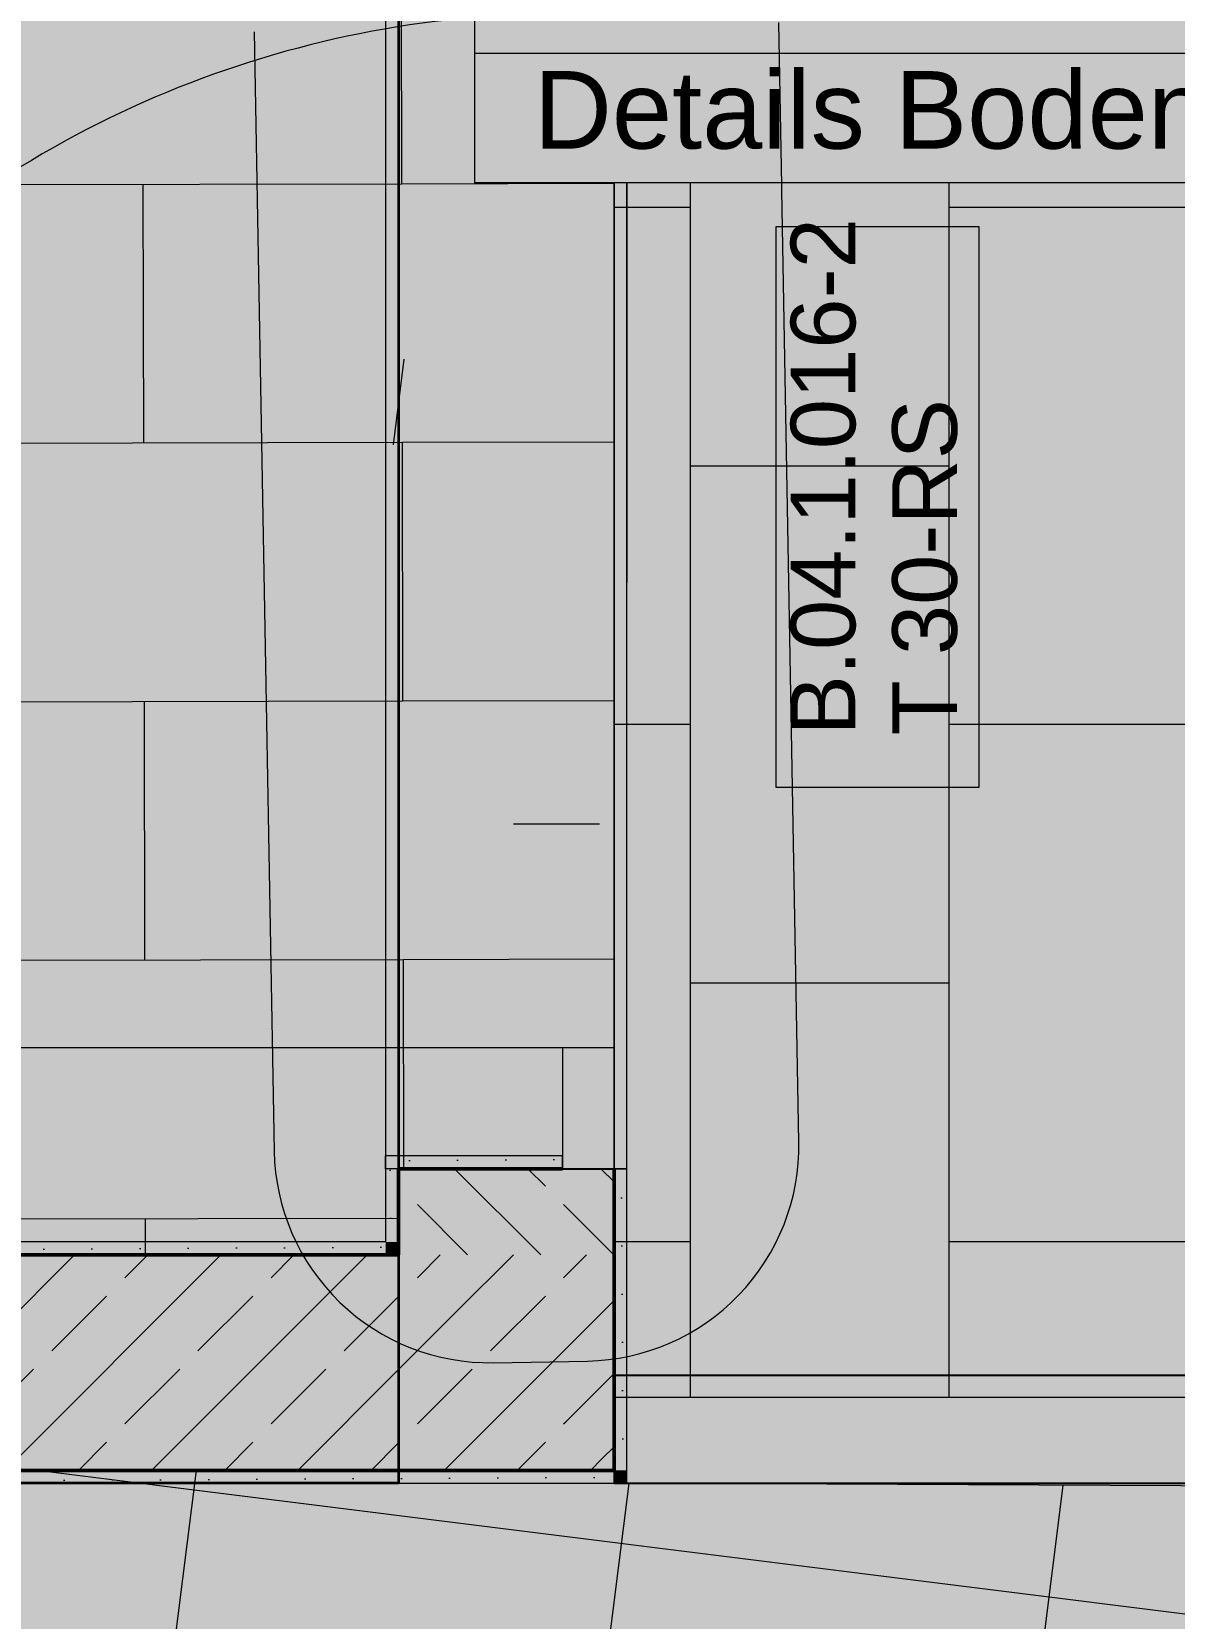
# Model space of a CAD drawing. Header units: metres. Extents: x -22.4 to 53.1, y 133.6 to 157.9.
# Drawn here: x 30.343 to 31.668, y 137.618 to 139.459 of the extents above; entities that cross this region are included whole.
import ezdxf

# ---------------------------------------------------------------- set-up
doc = ezdxf.new("R2010")
doc.units = ezdxf.units.M
doc.header["$MEASUREMENT"] = 0
for name, pattern in [('Punktlinie', [0.0035, 0, -0.0035]), ('Strich-Doppel-Punktlinie', [0.006000000000000002, 0.004, -0.0005, 0.00025, -0.0005, 0.00025, -0.0005]), ('Strichlinie-über-Schnitt', [0.0023, 0.0008, -0.0015]), ('Strichpunktlinie', [0.00670277762413025, 0.00352777767181396, -0.00176388883590699, 0, -0.0014111111164093]), ('Wipeout_Contour', [1, 0, -1])]:
    doc.linetypes.add(name, pattern=pattern)
for name, color, linetype in [('00  Raster', 7, 'Continuous'), ('10  Treppen + Rampen', 7, 'Continuous'), ('10  Wand Massiv', 7, 'Continuous'), ('10  Wand Massiv_Schnittschraffur', 7, 'Continuous'), ('10  Wand Massiv_Tür', 7, 'Continuous'), ('20  Boden Aufbauten', 7, 'Continuous'), ('20  Boden Aufbauten_Deckschraffur', 7, 'Continuous'), ('20  Bodenspiegel + Einbauten', 7, 'Continuous'), ('20  Wand Leichtbau', 7, 'Continuous'), ('20  Wand Leichtbau_Schnittschraffur', 7, 'Continuous'), ('Neubau_10  Treppen + Rampen', 7, 'Continuous'), ('Neubau_20  Boden Aufbauten', 7, 'Continuous'), ('Neubau_20  Boden Aufbauten_Deckschraffur', 7, 'Continuous'), ('Neubau_20  Bodenschott', 7, 'Continuous'), ('Neubau_20  Bodenschott_Deckschraffur', 7, 'Continuous'), ('Neubau_50  NUF - Raumstempel', 7, 'Continuous')]:
    doc.layers.add(name, color=color, linetype=linetype)
doc.styles.add('ERSTELLTER_STIL_1', font='')
doc.styles.get('ERSTELLTER_STIL_1').set_extended_font_data('Arial')
pattern_1 = [(26.86748973909858, (-110.1079421504027, 75.26466369909193), (-0.01129821551739186, 0.02230135256262647), [0, -0.025])]
pattern_2 = [(44.99999999999709, (-110.1079421504027, 75.26466369909193), (-0.0848528137423814, 0.08485281374239), []), (44.99999999999709, (-110.1503685572739, 75.30709010596313), (-0.0848528137423814, 0.08485281374239), [0.09, -0.03])]

# ---------------------------------------------------------------- blocks, each defined once
blk = doc.blocks.new('*X3', base_point=(-23.42889795235969, 120.7796100173605))
at = {"layer": '20  Boden Aufbauten_Deckschraffur', "color": 254, "linetype": 'Continuous', "lineweight": 18, "ltscale": 1000, "true_color": 0xdfdfdf}
for p, q in [((31.10689883201394, 140.1554559477376), (31.10689883201394, 139.2554559477376)), ((31.10689883201393, 140.1554559477376), (31.10689883201393, 139.2554559477376)), ((31.40689883201393, 140.1554559477376), (31.40689883201393, 139.2554559477376)), ((31.01842866469895, 139.2554559477376), (31.10689883201392, 139.2554559477376)), ((31.10689883201392, 139.2554559477376), (31.10689883201392, 138.3554559477376)), ((31.40689883201393, 139.2554559477376), (31.40689883201393, 138.3554559477376)), ((31.40689883201393, 139.2554559477376), (31.40689883201393, 138.3554559477376)), ((31.40689883201393, 139.2554559477376), (31.70689883201393, 139.2554559477376)), ((31.10689883201392, 138.9554559477376), (31.40689883201393, 138.9554559477376)), ((31.01842866469895, 138.6554559477376), (31.10689883201393, 138.6554559477376)), ((31.40689883201393, 138.6554559477376), (31.70689883201392, 138.6554559477376)), ((31.10689883201393, 138.3554559477376), (31.10689883201393, 137.8749075574786)), ((31.10689883201393, 138.3554559477376), (31.10689883201393, 137.8749075574786)), ((31.10689883201393, 138.3554559477376), (31.40689883201393, 138.3554559477376)), ((31.40689883201393, 138.3554559477376), (31.40689883201393, 137.8749075574786)), ((31.01842866469895, 138.0554559477376), (31.10689883201393, 138.0554559477376)), ((31.40689883201393, 138.0554559477376), (31.70689883201393, 138.0554559477376))]:
    blk.add_line(p, q, dxfattribs=at)
blk = doc.blocks.new('*X23', base_point=(-23.42889795235969, 120.7796100173605))
at = {"layer": '20  Boden Aufbauten_Deckschraffur', "color": 254, "linetype": 'Continuous', "lineweight": 18, "ltscale": 1000, "true_color": 0xdfdfdf}
for p, q in [((30.77223356594473, 139.2826452189294), (30.77159635008785, 139.5826445421885)), ((29.87223559616726, 139.2807335713588), (30.77223356594474, 139.2826452189294)), ((30.47287145854245, 138.9820086798134), (30.47223424268557, 139.2820080030725)), ((30.77223356594473, 139.2826452189294), (31.01842897325659, 139.2831681521671)), ((30.77223356594473, 139.2826452189294), (31.01842897325659, 139.2831681521671)), ((29.87287281202414, 138.9807342480996), (30.77287078180162, 138.9826458956702)), ((29.87287281202414, 138.9807342480996), (30.77287078180161, 138.9826458956702)), ((30.77287078180161, 138.9826458956702), (31.01842896686133, 138.9831674754112)), ((30.7735079976585, 138.6826465724111), (30.77287078180161, 138.9826458956702)), ((29.87351002788102, 138.6807349248404), (30.7735079976585, 138.6826465724111)), ((30.47414589025622, 138.382010033295), (30.47350867439934, 138.6820093565542)), ((30.7735079976585, 138.6826465724111), (31.01842896046606, 138.6831667986552)), ((30.77350799765849, 138.6826465724111), (31.01842896046606, 138.6831667986552)), ((29.87414724373791, 138.3807356015813), (30.77414521351538, 138.3826472491519)), ((29.87414724373791, 138.3807356015813), (30.77414521351538, 138.3826472491519)), ((30.77414521351537, 138.3826472491519), (31.0184289540708, 138.3831661218993)), ((30.77466080588711, 138.1399078996398), (30.77414521351537, 138.3826472491519)), ((29.8747844595948, 138.0807362783221), (30.76842891010808, 138.0826344306516)), ((30.47487253502434, 138.0399078455771), (30.4747831061131, 138.0820107100359))]:
    blk.add_line(p, q, dxfattribs=at)

msp = doc.modelspace()

# ---------------------------------------------------------------- hatches: boundary and pattern name
at = {"layer": '10  Wand Massiv_Schnittschraffur', "linetype": 'Continuous', "lineweight": 0, "true_color": 0xffffff}
for points in [[(31.01842893325753, 138.139907820706), (31.01842893325753, 138.279907820706), (30.95842893325753, 138.279907820706), (30.95842893325753, 138.139907820706)], [(30.75342893325754, 138.154907820706), (30.75342893325754, 138.139907820706), (30.76842893325753, 138.139907820706), (30.95842893325753, 138.139907820706), (30.95842893325755, 138.154907820706)], [(30.76842893349161, 138.1399078194741), (30.75342893433782, 138.1399078203962), (30.75342893477873, 138.0549078202078), (30.7684289367079, 138.0549078277606)], [(30.7684289307137, 138.1399078196903), (30.76842893047851, 138.0399078216161), (31.01842894595834, 138.0399078279121), (31.018428940858, 138.1399078096936), (30.95842893490564, 138.1399078211823)], [(31.01842891863656, 138.1399078059617), (31.01842893339548, 137.7899078206608), (31.03342894342982, 137.7899078317055), (31.03342892867087, 138.1399078170064)], [(30.75342893325748, 138.054907820706), (29.90790611197471, 138.054907820706), (29.90790611197469, 138.039907820706), (30.75342893325748, 138.039907820706)], [(30.76842893321779, 138.0549078206859), (30.75342893323787, 138.0549078206461), (30.76842893325758, 138.039907820706)], [(30.75342893324771, 138.054907820676), (30.75342893328744, 138.0399078206962), (30.76842893326733, 138.0399078207359)], [(30.7684289332575, 138.039907820706), (29.90790611197469, 138.039907820706), (29.90790611197469, 137.789907820706), (30.76842893325746, 137.789907820706)], [(31.01842893259473, 138.0399078203702), (30.7684289329305, 138.0399078197074), (31.01842893325753, 137.789907820706)], [(30.768428933094, 138.0399078202067), (30.76842893375678, 137.7899078205425), (31.018428933421, 137.7899078212052)], [(29.9179850821737, 137.7899078229067), (29.91610487510112, 137.7749078286678), (31.01842893309981, 137.7749078202245), (31.01842893533482, 137.789907817641)], [(31.03342893321778, 137.7899078206858), (31.01842893323789, 137.7899078206461), (31.03342893325754, 137.7749078207059)], [(31.01842893324767, 137.7899078206761), (31.01842893328742, 137.7749078206962), (31.03342893326728, 137.774907820736)]]:
    msp.add_hatch(color=7, dxfattribs=at).paths.add_polyline_path(points)
at = {"layer": '10  Wand Massiv_Schnittschraffur', "linetype": 'Continuous', "lineweight": 13, "true_color": 0x000100}
h = msp.add_hatch(dxfattribs=at)
h.set_pattern_fill('Gips_0001', color=98, style=0, pattern_type=2)
h.set_pattern_definition(pattern_1)
h.paths.add_polyline_path([(30.75342893325754, 138.154907820706), (30.75342893325754, 138.139907820706), (30.76842893325753, 138.139907820706), (30.95842893325753, 138.139907820706), (30.95842893325755, 138.154907820706)])
h = msp.add_hatch(dxfattribs=at)
h.set_pattern_fill('Gips_0001', color=98, style=0, pattern_type=2)
h.set_pattern_definition(pattern_1)
h.paths.add_polyline_path([(30.76842893349161, 138.1399078194741), (30.75342893433782, 138.1399078203962), (30.75342893477873, 138.0549078202078), (30.7684289367079, 138.0549078277606)])
h = msp.add_hatch(dxfattribs=at)
h.set_pattern_fill('Beton__Stahlbeton_0001', color=98, style=0, pattern_type=2)
h.set_pattern_definition([(314.999999999997, (-110.1079421504027, 75.26466369909193), (0.08485281374239012, 0.08485281374238128), []), (314.999999999997, (-110.0655157435315, 75.30709010596311), (0.08485281374239012, 0.08485281374238128), [0.09, -0.03])])
h.paths.add_polyline_path([(30.7684289307137, 138.1399078196903), (30.76842893047851, 138.0399078216161), (31.01842894595834, 138.0399078279121), (31.018428940858, 138.1399078096936), (30.95842893490564, 138.1399078211823)])
h = msp.add_hatch(dxfattribs=at)
h.set_pattern_fill('Gips_0001', color=98, style=0, pattern_type=2)
h.set_pattern_definition(pattern_1)
h.paths.add_polyline_path([(31.01842891863656, 138.1399078059617), (31.01842893339548, 137.7899078206608), (31.03342894342982, 137.7899078317055), (31.03342892867087, 138.1399078170064)])
h = msp.add_hatch(dxfattribs=at)
h.set_pattern_fill('Gips_0001', color=98, style=0, pattern_type=2)
h.set_pattern_definition(pattern_1)
h.paths.add_polyline_path([(30.75342893325748, 138.054907820706), (29.90790611197471, 138.054907820706), (29.90790611197469, 138.039907820706), (30.75342893325748, 138.039907820706)])
h = msp.add_hatch(dxfattribs=at)
h.set_pattern_fill('Gips_0001', color=98, style=0, pattern_type=2)
h.set_pattern_definition(pattern_1)
h.paths.add_polyline_path([(30.76842893321779, 138.0549078206859), (30.75342893323787, 138.0549078206461), (30.76842893325758, 138.039907820706)])
h = msp.add_hatch(dxfattribs=at)
h.set_pattern_fill('Gips_0001', color=98, style=0, pattern_type=2)
h.set_pattern_definition(pattern_1)
h.paths.add_polyline_path([(30.75342893324771, 138.054907820676), (30.75342893328744, 138.0399078206962), (30.76842893326733, 138.0399078207359)])
h = msp.add_hatch(dxfattribs=at)
h.set_pattern_fill('Beton__Stahlbeton_0001', color=98, style=0, pattern_type=2)
h.set_pattern_definition(pattern_2)
h.paths.add_polyline_path([(30.7684289332575, 138.039907820706), (29.90790611197469, 138.039907820706), (29.90790611197469, 137.789907820706), (30.76842893325746, 137.789907820706)])
h = msp.add_hatch(dxfattribs=at)
h.set_pattern_fill('Beton__Stahlbeton_0001', color=98, style=0, pattern_type=2)
h.set_pattern_definition(pattern_2)
h.paths.add_polyline_path([(31.01842893259473, 138.0399078203702), (30.7684289329305, 138.0399078197074), (31.01842893325753, 137.789907820706)])
h = msp.add_hatch(dxfattribs=at)
h.set_pattern_fill('Beton__Stahlbeton_0001', color=98, style=0, pattern_type=2)
h.set_pattern_definition(pattern_2)
h.paths.add_polyline_path([(30.768428933094, 138.0399078202067), (30.76842893375678, 137.7899078205425), (31.018428933421, 137.7899078212052)])
h = msp.add_hatch(dxfattribs=at)
h.set_pattern_fill('Gips_0001', color=98, style=0, pattern_type=2)
h.set_pattern_definition(pattern_1)
h.paths.add_polyline_path([(29.9179850821737, 137.7899078229067), (29.91610487510112, 137.7749078286678), (31.01842893309981, 137.7749078202245), (31.01842893533482, 137.789907817641)])
h = msp.add_hatch(dxfattribs=at)
h.set_pattern_fill('Gips_0001', color=98, style=0, pattern_type=2)
h.set_pattern_definition(pattern_1)
h.paths.add_polyline_path([(31.03342893321778, 137.7899078206858), (31.01842893323789, 137.7899078206461), (31.03342893325754, 137.7749078207059)])
h = msp.add_hatch(dxfattribs=at)
h.set_pattern_fill('Gips_0001', color=98, style=0, pattern_type=2)
h.set_pattern_definition(pattern_1)
h.paths.add_polyline_path([(31.01842893324767, 137.7899078206761), (31.01842893328742, 137.7749078206962), (31.03342893326728, 137.774907820736)])
at = {"layer": '20  Boden Aufbauten_Deckschraffur', "linetype": 'Continuous', "lineweight": 0, "true_color": 0xffffff}
for points in [[(29.05342892743369, 143.5399078173662), (28.81842893069484, 143.5399078212341), (28.81842893325766, 139.5398615320083), (28.56842893325765, 139.5398615320083), (28.56842909149799, 138.039907818497), (30.76842892241893, 138.039907849747), (30.76842889360583, 138.1399079025102), (31.01842894888515, 138.1399077873599), (31.01842898043503, 139.6199078034315), (30.76842889724287, 139.6199078064296), (30.76842891332763, 143.5399077819484), (30.53342891658878, 143.5399077858163), (30.53342891958679, 143.7899077981064), (29.0534289304317, 143.7899078296563)], [(31.01842866469895, 138.1399075749522), (31.01842866469895, 137.8749075574786), (33.15561037275863, 137.8749075574786), (33.15561037275863, 140.6399077397969), (32.91842878998095, 140.6399077397969), (32.72842877745275, 140.6399077397969), (32.72842877745275, 140.7399077463907), (31.66842870755859, 140.7399077463907), (31.66842870755859, 140.6399077397969), (31.01842866469895, 140.6399077397969), (31.01842866469895, 139.6199076725403)]]:
    msp.add_hatch(color=7, dxfattribs=at).paths.add_polyline_path(points)
at = {"layer": '20  Wand Leichtbau_Schnittschraffur', "linetype": 'Continuous', "lineweight": 18}
msp.add_hatch(color=9, dxfattribs=at).paths.add_polyline_path([(31.01842922209742, 137.8999079335584), (31.01842922209742, 137.7749082057627), (33.15561000790508, 137.7749082057627), (33.15561000790508, 137.8999079335584)])
at = {"layer": 'Neubau_20  Boden Aufbauten_Deckschraffur', "linetype": 'Continuous', "lineweight": 0, "true_color": 0xffffff}
msp.add_hatch(color=7, dxfattribs=at).paths.add_polyline_path([(29.5986962430932, 133.7291015977787), (33.15561026047615, 133.7291015977787), (33.15561026047615, 137.7650557107402), (31.01842865270589, 137.7749079149603), (31.01842865270589, 137.7899080630265), (30.10770885032046, 137.7899080630265)])
at = {"layer": 'Neubau_20  Boden Aufbauten_Deckschraffur', "linetype": 'Continuous', "lineweight": 18}
h = msp.add_hatch(dxfattribs=at)
h.set_pattern_fill('Verband__Quadrat__50x50__4D', color=6, style=0, pattern_type=2)
h.set_pattern_definition([(352.8553686991814, (32.26510058132664, 131.5027883008262), (0.06218721458678545, 0.4961176779171824), []), (82.85536869918162, (32.26510058132664, 131.5027883008262), (-0.4961176779171826, 0.06218721458678372), [])])
h.paths.add_polyline_path([(29.5986962430932, 133.7291015977787), (33.15561026047615, 133.7291015977787), (33.15561026047615, 137.7650557107402), (31.01842865270589, 137.7749079149603), (31.01842865270589, 137.7899080630265), (30.10770885032046, 137.7899080630265)])
at = {"layer": 'Neubau_20  Bodenschott_Deckschraffur', "linetype": 'Continuous', "lineweight": 0, "true_color": 0xbf0000}
for points in [[(30.75342893343267, 139.6199078067736), (30.75342892979567, 138.1399079028542), (30.76842892979566, 138.1399079028174), (30.76842893343269, 139.6199078067368)], [(31.01842892979565, 138.139907902203), (31.0184289334327, 139.6199078061224), (30.76842893343269, 139.6199078067368), (30.76842892979566, 138.1399079028174)], [(31.03342892979566, 138.1399079021661), (31.03342893343268, 139.6199078060856), (31.0184289334327, 139.6199078061224), (31.01842892979565, 138.139907902203)]]:
    msp.add_hatch(color=12, dxfattribs=at).paths.add_polyline_path(points)

# ---------------------------------------------------------------- linework, layer by layer
at = {"layer": '00  Raster', "color": 7, "linetype": 'Strichpunktlinie', "lineweight": 13, "ltscale": 1000}
for p, q in [((30.76842866527037, 138.9890742653656), (30.76842866527037, 155.8899078842804)), ((30.76842866527037, 138.9890742653656), (30.76842866527037, 137.9890736060562)), ((-22.00944329288886, 138.539908058331), (33.15561019016472, 138.539908058331))]:
    msp.add_line(p, q, dxfattribs=at)
at = {"layer": '10  Wand Massiv', "color": 7, "linetype": 'Continuous', "lineweight": 13, "ltscale": 1000}
for p, q in [((30.95842903902153, 138.1549074145462), (30.75342861396701, 138.1549074145462)), ((30.75342861396701, 138.1399081915174), (30.75342861396701, 138.1549074145462)), ((30.95842903902153, 138.1399081915174), (30.95842903902153, 138.1549074145462)), ((31.018429244235, 138.1399081915174), (31.03342929553837, 138.1399081915174))]:
    msp.add_line(p, q, dxfattribs=at)
at = {"layer": '10  Wand Massiv', "color": 7, "linetype": 'Continuous', "lineweight": 50, "ltscale": 1000}
for p, q in [((30.76842866527037, 138.1399081915174), (30.76842866527037, 138.0549081768898)), ((30.76842866527037, 138.1399081915174), (30.95842903902153, 138.1399081915174)), ((31.018429244235, 138.0399081255864), (31.018429244235, 138.1399081915174)), ((30.76842866527037, 138.0399081255864), (30.76842866527037, 138.0549081768898)), ((30.76842866527037, 138.0399081255864), (30.76842866527037, 138.0549081768898)), ((30.76842866527037, 138.0399081255864), (29.90790611967055, 138.0399081255864)), ((31.018429244235, 137.7899075466218), (31.018429244235, 138.0399081255864)), ((31.018429244235, 137.7899075466218), (31.018429244235, 138.0399081255864)), ((29.91798539213388, 137.7899075466218), (30.76842866527037, 137.7899075466218)), ((30.76842866527037, 137.7899075466218), (31.018429244235, 137.7899075466218))]:
    msp.add_line(p, q, dxfattribs=at)
at = {"layer": '10  Wand Massiv', "color": 7, "linetype": 'Continuous', "lineweight": 25, "ltscale": 1000}
msp.add_line((30.95842903902153, 138.1399081915174), (31.018429244235, 138.1399081915174), dxfattribs=at)
at = {"layer": '10  Wand Massiv', "color": 7, "linetype": 'Continuous', "lineweight": 13, "ltscale": 1000, "flags": 128}
msp.add_lwpolyline([(31.44196312197283, 138.5826909148082), (31.44196312197286, 139.2326909148082), (31.20624883625856, 139.2326909148082), (31.20624883625856, 138.5826909148082)], close=True, dxfattribs=at)
for points in [[(30.75342893325754, 138.139907802129), (30.75342893325754, 138.054907820706)], [(31.03342893325749, 137.789907820706), (31.03342893325751, 138.1399078322212)], [(30.75342893325751, 138.054907820706), (29.90790611197471, 138.054907820706)], [(31.03342893325751, 137.774907820706), (31.03342893325749, 137.789907820706)], [(29.91610485025595, 137.774907820706), (31.03342893325749, 137.774907820706)]]:
    msp.add_lwpolyline(points, dxfattribs=at)
at = {"layer": '10  Wand Massiv_Tür', "color": 7, "linetype": 'Strichlinie-über-Schnitt', "lineweight": 13, "ltscale": 1000}
for p, q in [((31.03342929553837, 139.6199080077111), (31.03342929553837, 138.1399081915174)), ((30.75342861396701, 139.6049079564077), (30.75342861396701, 138.1549074145462))]:
    msp.add_line(p, q, dxfattribs=at)
at = {"layer": '10  Wand Massiv_Tür', "color": 7, "linetype": 'Continuous', "lineweight": 18, "ltscale": 1000}
for p, q in [((30.95842903902153, 138.2799081181658), (29.75842907612466, 138.2799081181658)), ((31.018429244235, 138.2799081181658), (30.95842903902153, 138.2799081181658)), ((30.95842903902153, 138.2799081181658), (30.95842903902153, 138.1399081915174)), ((31.018429244235, 138.1399081915174), (31.018429244235, 138.2799081181658)), ((30.95842903902153, 138.1399081915174), (31.018429244235, 138.1399081915174))]:
    msp.add_line(p, q, dxfattribs=at)
at = {"layer": '10  Wand Massiv_Tür', "color": 7, "linetype": 'Continuous', "lineweight": 13, "ltscale": 1000}
for p, q in [((30.75342861396701, 138.1399081915174), (30.75342861396701, 138.1549074145462)), ((30.95842903902153, 138.1549074145462), (30.75342861396701, 138.1549074145462)), ((31.018429244235, 138.1399081915174), (31.03342929553837, 138.1399081915174))]:
    msp.add_line(p, q, dxfattribs=at)
at = {"layer": '10  Wand Massiv_Tür', "color": 7, "linetype": 'Continuous', "lineweight": 25, "ltscale": 1000}
msp.add_line((30.95842903902153, 138.1399081915174), (31.018429244235, 138.1399081915174), dxfattribs=at)
msp.add_line((30.95842903902153, 138.1399081915174), (31.018429244235, 138.1399081915174), dxfattribs=at)
at = {"layer": '10  Wand Massiv_Tür', "color": 7, "linetype": 'Continuous', "lineweight": 13, "ltscale": 1000}
msp.add_arc((30.95842893325753, 138.279907820706), 1.199999999999994, 89.99999999999714, 179.9999999999972, dxfattribs=at)
at = {"layer": '20  Boden Aufbauten', "color": 7, "linetype": 'Continuous', "lineweight": 13, "ltscale": 1000, "flags": 128}
msp.add_lwpolyline([(29.05342892743369, 143.5399078173662), (28.81842893069484, 143.5399078212341), (28.81842893325766, 139.5398615320083), (28.56842893325765, 139.5398615320083), (28.56842909149799, 138.039907818497), (30.76842892241893, 138.039907849747), (30.76842889360583, 138.1399079025102), (31.01842894888515, 138.1399077873599), (31.01842898043503, 139.6199078034315), (30.76842889724287, 139.6199078064296), (30.76842891332763, 143.5399077819484), (30.53342891658878, 143.5399077858163), (30.53342891958679, 143.7899077981064), (29.0534289304317, 143.7899078296563)], close=True, dxfattribs=at)
msp.add_lwpolyline([(33.15561021480953, 140.6399077996134), (32.91842890420669, 140.6399077863022), (32.72842893059172, 140.6399077894952), (32.72842896200632, 140.739907790672), (31.66842889892832, 140.7399078732141), (31.66842893844355, 140.6399078488093), (31.01842893203976, 140.6399078169866), (31.01842899388445, 139.6199078211619), (31.01842894888518, 138.1399078390044), (31.0184289105172, 137.8749078290419), (33.15561021480953, 137.8749081388245)], dxfattribs=at)
at = {"layer": '20  Bodenspiegel + Einbauten', "color": 251, "linetype": 'Strich-Doppel-Punktlinie', "lineweight": 18, "ltscale": 1000, "true_color": 0x5f5f5f}
for p, q in [((30.60083891482763, 139.4589369988457), (30.62401569205408, 138.1602771181685)), ((30.87843677205712, 137.9147782111439), (30.9874360404956, 137.916722999684))]:
    msp.add_line(p, q, dxfattribs=at)
at = {"layer": '20  Bodenspiegel + Einbauten', "color": 251, "linetype": 'Continuous', "lineweight": 18, "ltscale": 1000, "true_color": 0x5f5f5f}
msp.add_line((31.21056573793709, 139.4245975661021), (31.73150898847564, 139.4338949474318), dxfattribs=at)
at = {"layer": '20  Bodenspiegel + Einbauten', "color": 251, "linetype": 'Strich-Doppel-Punktlinie', "lineweight": 18, "ltscale": 1000, "true_color": 0x5f5f5f}
for centre, radius, start, end in [((30.87397611906016, 138.1647380927673), 0.2499999999999876, 181.0224351753826, 271.0224351753857), ((30.98297531866325, 138.1666833747349), 0.2500000000000011, 271.0224351753815, 1.022435175384612)]:
    msp.add_arc(centre, radius, start, end, dxfattribs=at)
at = {"layer": '20  Wand Leichtbau', "color": 7, "linetype": 'Continuous', "lineweight": 25, "ltscale": 1000, "flags": 128}
for points in [[(33.15561021480953, 137.8999078207059), (31.01842893596543, 137.8999078207059)], [(31.01842893596543, 137.7749078207059), (33.15561021480953, 137.7749078207059)]]:
    msp.add_lwpolyline(points, dxfattribs=at)
at = {"layer": '20  Wand Leichtbau', "color": 7, "linetype": 'Continuous', "lineweight": 13, "ltscale": 1000, "flags": 128}
msp.add_lwpolyline([(31.01842893596543, 137.7749078207059), (31.01842893596543, 137.8999078207059)], dxfattribs=at)
at = {"layer": 'Neubau_20  Boden Aufbauten', "color": 7, "linetype": 'Continuous', "lineweight": 13, "ltscale": 1000, "flags": 128}
msp.add_lwpolyline([(33.15561021480953, 137.765055457848), (31.01842879170696, 137.7749077906727), (31.0184288997531, 137.7899077822424), (30.10770908376983, 137.7899078541642), (29.59869616848414, 133.7291012778996)], dxfattribs=at)
at = {"layer": 'Neubau_20  Bodenschott', "color": 7, "linetype": 'Continuous', "lineweight": 18, "ltscale": 1000, "flags": 128}
for points in [[(30.75342893343267, 139.6199078067736), (30.75342892979567, 138.1399079028542)], [(31.03342892979566, 138.1399079021661), (31.03342893343268, 139.6199078060856)], [(30.76842892979566, 138.1399079028174), (30.75342892979567, 138.1399079028542)], [(31.01842892979565, 138.139907902203), (30.76842892979566, 138.1399079028174)], [(31.03342892979566, 138.1399079021661), (31.01842892979565, 138.139907902203)]]:
    msp.add_lwpolyline(points, dxfattribs=at)
at = {"layer": 'Neubau_50  NUF - Raumstempel', "color": 7, "linetype": 'Punktlinie', "lineweight": 13, "ltscale": 1000, "flags": 128}
msp.add_lwpolyline([(29.61557680800246, 133.7291012778996), (30.12270991262915, 137.774907820706), (33.15561021480953, 137.7749078207059)], dxfattribs=at)

# ---------------------------------------------------------------- block references
at = {"layer": '10  Treppen + Rampen', "color": 7, "linetype": 'Continuous', "lineweight": 13, "ltscale": 1000}
for name in ['*X23', '*X3']:
    msp.add_blockref(name, (-23.42889795235969, 120.7796100173605), dxfattribs=at)

# ---------------------------------------------------------------- texts
at = {"layer": '10  Wand Massiv', "color": 7, "linetype": 'Continuous', "lineweight": 18, "char_height": 0.075, "attachment_point": 1, "rotation": 89.99999999999703, "style": 'ERSTELLTER_STIL_1'}
for s, insert in [('\\A1;{\\pql;\\pt0;\\fArial|b0|i0|c0|p38;B.04.1.016-2}', (31.22339169340139, 138.6426609148082)), ('\\A1;{\\pql;\\pt0;\\fArial|b0|i0|c0|p38;T 30-RS}', (31.34124883625854, 138.6426609148082))]:
    msp.add_mtext(s, dxfattribs=dict(at, insert=insert))

# ---------------------------------------------------------------- next in the draw order: wipeouts: each hides what was drawn before it
at = {"color": 254, "linetype": 'Wipeout_Contour', "lineweight": 0, "ltscale": 572.0063905992369}
msp.add_wipeout([(32.60650866781805, 139.583894753251), (30.85650866781805, 139.583894753251), (30.85650866781805, 139.283894753251), (32.60650866781805, 139.283894753251)], dxfattribs=at).dxf.layer = '20  Bodenspiegel + Einbauten'

# ---------------------------------------------------------------- next in the draw order: hatches: boundary and pattern name
at = {"layer": 'Neubau_10  Treppen + Rampen', "linetype": 'Continuous', "lineweight": 0, "true_color": 0x8f8f8f}
msp.add_hatch(color=252, dxfattribs=at).paths.add_polyline_path([(28.77491484219364, 133.7291009383117), (33.15560987228858, 133.7291009383117), (33.15560987228858, 153.3959086766104), (30.76842617483776, 153.3959086766104), (30.76842060807769, 137.7749074765083), (29.28204779724304, 137.7749085898603)])

# ---------------------------------------------------------------- next in the draw order: linework, layer by layer
at = {"layer": '00  Raster', "color": 7, "linetype": 'Strichpunktlinie', "lineweight": 13, "ltscale": 1000}
msp.add_line((30.10437140429388, 133.7291013954867), (33.1297204158885, 157.8647589911195), dxfattribs=at)
at = {"layer": '20  Bodenspiegel + Einbauten', "color": 251, "linetype": 'Strich-Doppel-Punktlinie', "lineweight": 18, "ltscale": 1000, "true_color": 0x5f5f5f}
msp.add_line((31.2329357757947, 138.171144079687), (31.20975899856826, 139.4698039603642), dxfattribs=at)
at = {"layer": '20  Bodenspiegel + Einbauten', "color": 251, "linetype": 'Continuous', "lineweight": 18, "ltscale": 1000, "true_color": 0x5f5f5f}
msp.add_line((30.85650903278572, 139.4338949474318), (32.60650894416555, 139.4338949474318), dxfattribs=at)
at = {"layer": '20  Bodenspiegel + Einbauten', "color": 251, "linetype": 'Continuous', "lineweight": 18, "ltscale": 1000, "true_color": 0x5f5f5f, "flags": 128}
msp.add_lwpolyline([(32.60650866781805, 139.5838947532511), (30.85650866781805, 139.5838947532511), (30.85650866781805, 139.283894753251), (32.60650866781805, 139.283894753251)], close=True, dxfattribs=at)
at = {"layer": 'Neubau_10  Treppen + Rampen', "color": 8, "linetype": 'Continuous', "lineweight": 35, "ltscale": 1000, "flags": 128}
msp.add_lwpolyline([(33.15561021480953, 153.3959085164264), (30.76842669468865, 153.3959085164236), (30.76842103332806, 137.7749079671341), (29.28204776619956, 137.7749088376942), (28.77491497636658, 133.7291012778996)], dxfattribs=at)

# ---------------------------------------------------------------- next in the draw order: texts
at = {"layer": '20  Bodenspiegel + Einbauten', "color": 251, "linetype": 'Continuous', "lineweight": 18, "true_color": 0x5f5f5f, "insert": (30.92510616781805, 139.4133233246797), "char_height": 0.09000000000000001, "attachment_point": 1, "style": 'ERSTELLTER_STIL_1'}
msp.add_mtext('\\A1;{\\pql;\\fArial|b0|i0|c0|p38;Details Bodenschott/-wechsel}', dxfattribs=at)

doc.saveas('drawing.dxf')
